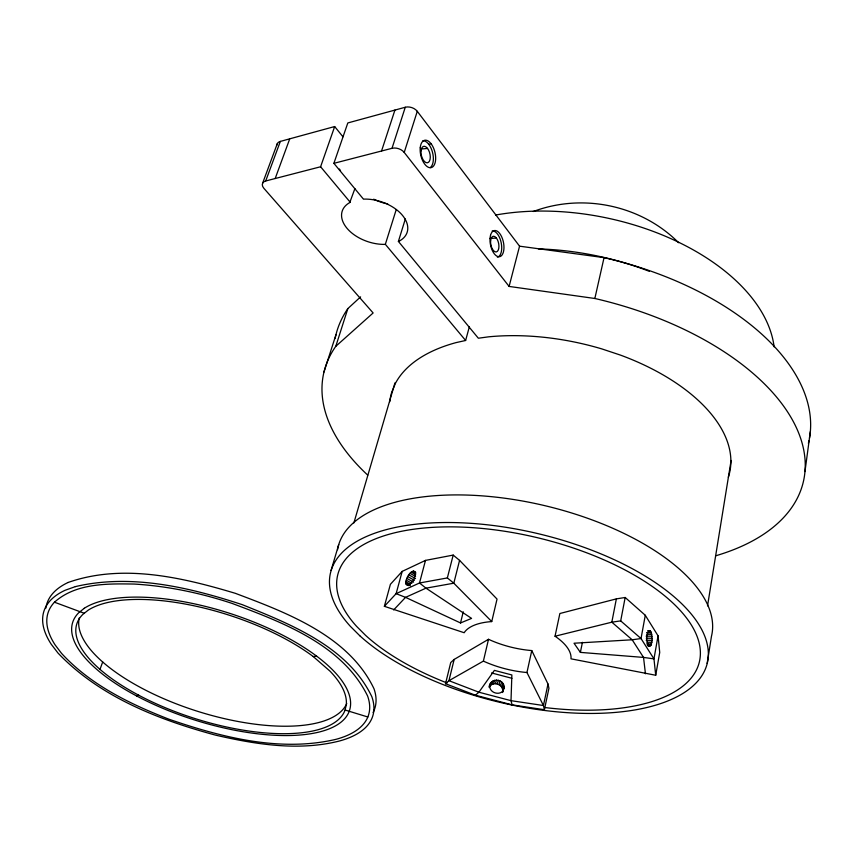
<?xml version="1.0" encoding="UTF-8"?>
<svg xmlns="http://www.w3.org/2000/svg" width="853" height="853" viewBox="0 0 853 853"><rect width="100%" height="100%" fill="white"/><g stroke="black" fill="none" stroke-linecap="round" stroke-linejoin="round"><path stroke-width="1.28" d="M652.193 640.336L651.372 632.681L650.114 630.676L648.696 630.73C645.945 635.154 645.966 641.872 648.941 646.169L651.01 645.252L652.193 640.336L646.201 640.272M502.641 692.135L504.048 686.804C503.462 677.868 489.27 678.135 489.164 687.283M503.067 690.93L504.048 686.804M489.963 684.863C487.959 693.094 501.884 696.986 503.91 688.531M804.965 471.57L810.35 431.586M707.148 663.453L711.477 636.242A191.957 88.168 13.4 0 0 542.476 505.115A191.957 88.168 13.4 0 0 337.532 549.716M707.532 605.865L731.106 460.46M655.712 675.256L659.721 652.46L658.058 635.837L645.284 615.28L625.174 597.484L616.356 598.881L559.867 613.51L555.036 636.221A60.307 26.187 13.6 0 1 570.988 658.825L655.712 675.256L653.963 658.879L658.058 635.837M645.284 615.28L641.029 638.545L653.963 658.879L643.535 657.418L580.381 652.385L574.026 643.226L632.169 639.782L641.029 638.545L620.696 620.877L611.825 622.189L555.036 636.221M405.857 581.853C406.678 577.534 409.035 572.512 413.481 571.062L415.006 571.883C416.125 577.023 412.628 583.388 407.691 585.201L406.177 584.358L405.857 581.853L410.389 584.358M620.696 620.877L625.174 597.484M616.356 598.881L611.825 622.189L632.169 639.782L643.535 657.418L645.454 673.795M580.381 652.385L582.428 642.33M547.999 684.021L543.436 705.527L544.395 709.728L512.099 704.855L475.366 695.195L445.522 683.722L450.736 662.546L454.159 659.433L488.513 639.292A60.03 26.795 13.5 0 0 531.771 650.572L547.999 684.021L548.927 688.275L544.395 709.728M445.522 683.722L448.945 680.694L478.917 692.22L511.011 700.665L543.436 705.527L526.951 672.516L531.771 650.572M715.816 555.761A245.888 132.375 12.7 0 0 796.105 427.108A245.888 132.375 12.7 0 0 594.85 298.486L604.052 257.638L519.562 246.176L417.277 111.316A8.946 6.014 18.4 0 0 405.271 107.254L347.811 122.949L333.886 163.328L363.506 199.197L364.199 199.101A34.152 21.058 18.1 0 1 402.499 215.393A34.152 21.058 18.1 0 1 398.969 241.228L398.394 241.431L478.352 338.225L488.598 336.828A173.724 93.212 12.7 0 1 601.834 348.909L620.366 355.072A173.724 93.212 12.7 0 1 728.334 477.232M454.159 659.433L448.945 680.694L483.384 661.107L488.513 639.292M491.744 621.581L497.043 599.083L459.575 560.378L453.188 555.09L425.487 560.4L402.168 571.403L390.407 584.316L384.372 606.323L464.171 632.723A60.254 26.091 13.5 0 1 491.744 621.581L453.817 583.196L447.356 577.939L419.516 582.994L396.123 593.667L384.372 606.323M402.168 571.403L396.123 593.667L405.548 597.356L460.524 622.957L463.264 611.825M459.575 560.378L453.817 583.196L425.978 588.165L405.548 597.356L393.659 609.938M447.356 577.939L453.188 555.09M594.85 298.486L509.102 286.427L519.562 246.176M425.487 560.4L419.516 582.994L425.978 588.165L471.581 618.393L460.524 622.957M389.768 401.71A173.724 93.212 12.7 0 1 391.73 392.231L395.547 383.125A173.724 93.212 12.7 0 1 456.163 342.586L465.631 340.486L469.385 326.646M353.867 522.953L394.96 382.869M331.06 570.465L338.726 544.609M398.394 241.431L405.324 218.986M465.631 340.486L385.343 244.321L396.25 209.539M509.102 286.427L404.226 152.431L417.277 111.316M323.98 372.015L335.933 334.834M367.739 475.142A245.888 132.375 12.7 0 1 335.783 346.329L347.853 308.594L360.595 296.876M333.886 163.328L392.007 148.305L405.271 107.254M381.547 151.002L394.928 110.069M385.343 244.321L384.671 244.395A34.152 21.058 18.1 0 1 346.958 228.241A34.152 21.058 18.1 0 1 349.751 202.587L354.901 188.62M490.592 683.264L489.377 686.889C492.682 681.067 502.534 683.893 502.78 690.418M490.432 685.535L491.637 681.899M491.84 684.501L493.055 680.865M493.503 683.861L494.729 680.225M495.326 683.658L496.553 680.022M497.16 683.914L498.408 680.278M498.909 684.607L500.157 680.971M500.434 685.684L501.692 682.048M501.639 687.07L502.897 683.445M335.783 346.329L373.124 312.966L263.886 188.321A8.69 5.321 21.1 0 1 265.688 180.985L320.6 166.761L334.675 126.543L342.949 136.779M502.438 688.691L503.707 685.066M502.449 692.54L503.302 690.13M100.004 669.349L102.701 661.96M275.188 178.512L289.743 138.826L334.675 126.543M265.688 180.985L280.338 141.417L289.743 138.826M262.617 183.203L277.278 143.699M54.453 602.207C75.938 583.057 107.02 583.633 134.124 584.049C167.401 586.022 200.306 592.92 231.941 603.359C282.183 622.21 342.426 644.633 367.579 695.952A164.874 63.772 17.6 0 1 335.954 739.338C280.125 752.41 221.791 737.365 168.894 719.196C129.72 703.917 90.301 684.778 61.512 653.323L55.146 644.943A171.453 66.331 17.6 0 1 54.453 602.207L84.266 613.264M475.366 695.195L478.917 692.22L494.399 670.383L511.864 674.958L511.011 700.665L512.099 704.855M68.037 582.492C122.352 563.353 181.998 577.321 235.311 593.315C286.736 612.699 348.685 635.784 373.977 688.702A168.787 65.948 17.6 0 1 373.092 712.511M136.523 695.867L138.602 695.142M533.349 211.501C582.866 192.842 641.243 205.221 678.636 242.732M428.792 144.349L431.096 143.762M313.211 656.533L330.047 671.194A140.894 54.443 17.6 0 1 346.297 704.717L345.007 710.293A140.894 54.443 17.6 0 1 179.78 713.385A140.894 54.443 17.6 0 1 82.858 614.384L88.2 610.162A140.894 54.443 17.6 0 1 313.211 656.533L316.559 656.085M420.955 149.051L427.534 148.422M489.761 238.52L496.393 238.051M647.704 630.655L650.114 630.676M648.376 631.423L650.786 631.444M646.563 632.638L651.372 632.681M647.032 634.269L651.831 634.312M646.137 636.157L652.129 636.221M646.265 638.204L652.257 638.279M647.16 642.213L651.959 642.277M646.745 643.887L651.553 643.951M647.406 645.199L651.01 645.252M647.949 646.052L650.359 646.084M491.552 672.953L511.949 678.295M367.824 716.989L345.07 710.016M405.857 583.281L410.389 585.787M406.177 584.358L408.448 585.616M408.747 574.805L415.528 578.579M407.67 576.521L414.451 580.296M406.796 578.355L413.577 582.13M406.177 580.168L411.828 583.313M413.481 571.062L415.742 572.331M412.394 571.371L415.795 573.269M411.189 572.139L415.71 574.666M409.952 573.312L415.592 576.457M320.6 166.761L350.327 202.374M45.881 608.061A175.398 68.56 17.6 0 1 68.037 582.503M346.744 703.565A140.521 54.859 17.6 0 1 196.286 710.901A140.521 54.859 17.6 0 1 79.254 617.945M335.122 338.577A242.391 135.03 12.5 0 1 347.853 308.594M604.052 257.638A242.391 135.03 12.5 0 1 809.486 438.143M808.985 440.734A242.391 135.03 12.5 0 1 808.388 443.283M387.688 203.867A33.608 21.4 18.2 0 1 373.71 199.186M340.507 170.621A8.231 4.553 75.7 0 1 339.43 169.022M276.937 145.074A8.551 5.406 21.4 0 1 280.338 141.417M492.138 231.024A13.328 6.611 78.5 0 1 501.212 242.838A13.328 6.611 78.5 0 1 497.384 257.158M422.853 140.788A14.053 7.24 76.5 0 1 432.428 152.026A14.053 7.24 76.5 0 1 430.211 167.604M392.007 148.305A9.095 5.918 18.3 0 1 404.226 152.431M544.651 707.51A186.018 82.997 13.5 0 0 694.598 630.783A186.018 82.997 13.5 0 0 453.892 526.887A186.018 82.997 13.5 0 0 356.575 626.337L365.532 635.304A186.018 82.997 13.5 0 0 447.036 682.965M526.951 672.516A60.499 26.347 13.6 0 1 483.384 661.107M495.529 215.052A192.949 113.353 12.2 0 1 774.108 346.851M538.392 248.905A195.646 111.466 12.4 0 1 649.41 271.361M84.319 608.253L78.839 612.625A145.255 56.138 17.6 0 0 234.18 730.115A145.255 56.138 17.6 0 0 321.869 660.233A145.255 56.138 17.6 0 0 84.319 608.253M75.363 586.619L65.02 590.308A175.867 68.048 17.6 0 0 51.297 644.324L57.983 653.035C99.63 696.752 158.168 719.623 215.393 735.094C255.623 744.402 298.411 751.301 339.153 741.076A169.225 65.468 17.6 0 0 371.823 696.656C347.725 646.617 290.83 624.257 242.316 604.681C189.142 587.216 131.053 573.547 75.363 586.619M359.742 635.698L350.402 626.379A193.738 86.473 13.5 0 1 521.716 530.108A193.738 86.473 13.5 0 1 684.532 692.391A193.738 86.473 13.5 0 1 359.742 635.698M490.603 240.866A7.976 3.956 78.5 0 0 496.329 251.912A7.976 3.956 78.5 0 0 497.31 239.512A7.976 3.956 78.5 0 0 490.603 240.866M421.019 150.832A8.434 4.35 76.5 0 0 427.321 162.795A8.434 4.35 76.5 0 0 428.547 150.011A8.434 4.35 76.5 0 0 421.019 150.832M490.528 235.321A13.339 6.6 78.5 0 0 497.885 256.593A13.339 6.6 78.5 0 0 502.534 238.947A13.339 6.6 78.5 0 0 490.528 235.321M420.23 147.793A14.064 7.229 76.5 0 0 430.744 167.71A14.064 7.229 76.5 0 0 432.748 146.364A14.064 7.229 76.5 0 0 420.23 147.793"/></g></svg>
